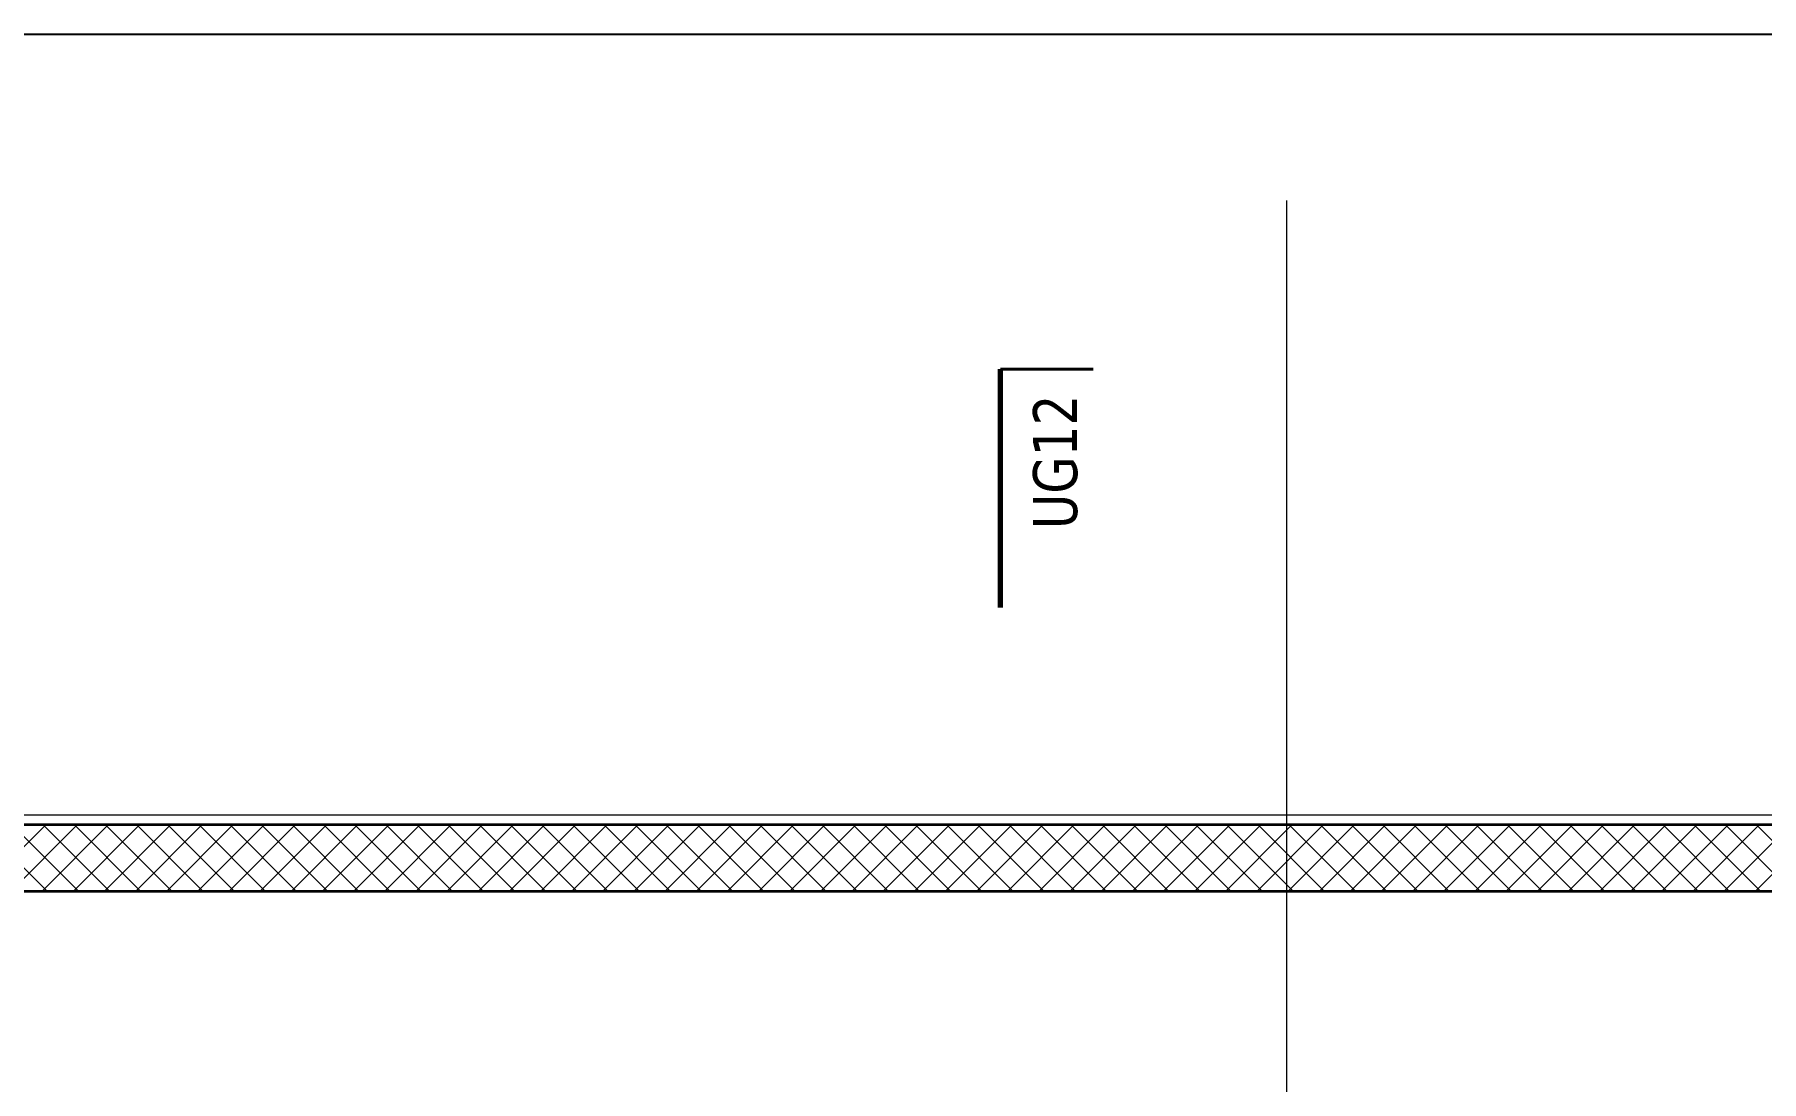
# Model space of a CAD drawing. Extents: x -1907 to 937, y -179 to 966.
# Drawn here: x -1546 to -1389.1, y 870.5 to 965.5 of the extents above; entities that cross this region are included whole.
import ezdxf
from ezdxf.lldxf.tags import DXFTag

# ---------------------------------------------------------------- set-up
doc = ezdxf.new("R2010")
doc.units = 0
doc.layers.get('0').update_dxf_attribs({"lineweight": 13})
doc.layers.add('A-DETL-____-OTLN', color=5, linetype='Continuous', lineweight=9, true_color=0x0000ff)
doc.layers.add('G-____-____-SYMB', color=7, linetype='Strichpunkt - Weit', lineweight=5, true_color=0x008080)
for name, color, linetype, lineweight in [('A-WALL-____-MCUT', 7, 'Continuous', 35), ('A-WALL-____-PATT', 7, 'Continuous', 35), ('S-GRID-____-OTLN', 7, 'Continuous', 5)]:
    doc.layers.add(name, color=color, linetype=linetype, lineweight=lineweight)
doc.styles.get("Standard").update_dxf_attribs({"font": 'arial.ttf'})
tags = doc.linetypes.add('_Rasterlinie_', pattern=[0.375, 0.2, -0.05, 0.075, -0.05]).pattern_tags.tags
tags[10:11] = [DXFTag(74, 4), DXFTag(75, 0), DXFTag(340, '0'), DXFTag(46, 1.0), DXFTag(50, 0.0), DXFTag(44, 0.0), DXFTag(45, 0.0)]
tags[8:9] = [DXFTag(74, 4), DXFTag(75, 0), DXFTag(340, '0'), DXFTag(46, 1.0), DXFTag(50, 0.0), DXFTag(44, 0.0), DXFTag(45, 0.0)]
tags[6:7] = [DXFTag(74, 4), DXFTag(75, 0), DXFTag(340, '0'), DXFTag(46, 1.0), DXFTag(50, 0.0), DXFTag(44, 0.0), DXFTag(45, 0.0)]
tags[4:5] = [DXFTag(74, 4), DXFTag(75, 0), DXFTag(340, '0'), DXFTag(46, 1.0), DXFTag(50, 0.0), DXFTag(44, 0.0), DXFTag(45, 0.0)]
tags = doc.linetypes.add('_Schnittlinie_', pattern=[0.3, 0.15, -0.05, 0.05, -0.05]).pattern_tags.tags
tags[10:11] = [DXFTag(74, 4), DXFTag(75, 0), DXFTag(340, '0'), DXFTag(46, 1.0), DXFTag(50, 0.0), DXFTag(44, 0.0), DXFTag(45, 0.0)]
tags[8:9] = [DXFTag(74, 4), DXFTag(75, 0), DXFTag(340, '0'), DXFTag(46, 1.0), DXFTag(50, 0.0), DXFTag(44, 0.0), DXFTag(45, 0.0)]
tags[6:7] = [DXFTag(74, 4), DXFTag(75, 0), DXFTag(340, '0'), DXFTag(46, 1.0), DXFTag(50, 0.0), DXFTag(44, 0.0), DXFTag(45, 0.0)]
tags[4:5] = [DXFTag(74, 4), DXFTag(75, 0), DXFTag(340, '0'), DXFTag(46, 1.0), DXFTag(50, 0.0), DXFTag(44, 0.0), DXFTag(45, 0.0)]
tags = doc.linetypes.add('_Strichliert - Fein_', pattern=[0.15, 0.1, -0.05]).pattern_tags.tags
tags[6:7] = [DXFTag(74, 4), DXFTag(75, 0), DXFTag(340, '0'), DXFTag(46, 1.0), DXFTag(50, 0.0), DXFTag(44, 0.0), DXFTag(45, 0.0)]
tags[4:5] = [DXFTag(74, 4), DXFTag(75, 0), DXFTag(340, '0'), DXFTag(46, 1.0), DXFTag(50, 0.0), DXFTag(44, 0.0), DXFTag(45, 0.0)]
tags = doc.linetypes.add('Strichpunkt - Weit', pattern=[0.5, 0.2, -0.15, 0, -0.15]).pattern_tags.tags
tags[10:11] = [DXFTag(74, 4), DXFTag(75, 0), DXFTag(340, '0'), DXFTag(46, 1.0), DXFTag(50, 0.0), DXFTag(44, 0.0), DXFTag(45, 0.0)]
tags[8:9] = [DXFTag(74, 4), DXFTag(75, 0), DXFTag(340, '0'), DXFTag(46, 1.0), DXFTag(50, 0.0), DXFTag(44, 0.0), DXFTag(45, 0.0)]
tags[6:7] = [DXFTag(74, 4), DXFTag(75, 0), DXFTag(340, '0'), DXFTag(46, 1.0), DXFTag(50, 0.0), DXFTag(44, 0.0), DXFTag(45, 0.0)]
tags[4:5] = [DXFTag(74, 4), DXFTag(75, 0), DXFTag(340, '0'), DXFTag(46, 1.0), DXFTag(50, 0.0), DXFTag(44, 0.0), DXFTag(45, 0.0)]

# ---------------------------------------------------------------- blocks, each defined once
blk = doc.blocks.new('Referenz-A0UJ2810XE', base_point=(-1920.13, -159.41))
at = {"layer": 'A-DETL-____-OTLN', "color": 0, "linetype": '_Strichliert - Fein_', "ltscale": 0.13}
blk.add_line((269.76, 894.63), (-1656.15, 894.63), dxfattribs=at)
at = {"layer": 'A-WALL-____-MCUT', "color": 0, "linetype": 'Continuous', "ltscale": 0.35}
for p, q in [((256.94, 893.75), (-1656.95, 893.75)), ((-1654.3, 887.75), (-583.76, 887.75))]:
    blk.add_line(p, q, dxfattribs=at)
at = {"layer": 'A-WALL-____-PATT', "color": 0, "linetype": 'Continuous', "lineweight": 9, "ltscale": 0.13}
for p, q in [((-1550.92, 887.75), (-1544.92, 893.75)), ((-1544.81, 887.75), (-1550.81, 893.75)), ((-1548.09, 887.75), (-1542.09, 893.75)), ((-1541.98, 887.75), (-1547.98, 893.75)), ((-1545.26, 887.75), (-1539.26, 893.75)), ((-1539.16, 887.75), (-1545.16, 893.75)), ((-1542.43, 887.75), (-1536.43, 893.75)), ((-1536.33, 887.75), (-1542.33, 893.75)), ((-1539.6, 887.75), (-1533.6, 893.75)), ((-1533.5, 887.75), (-1539.5, 893.75)), ((-1536.77, 887.75), (-1530.77, 893.75)), ((-1530.67, 887.75), (-1536.67, 893.75)), ((-1533.94, 887.75), (-1527.94, 893.75)), ((-1527.84, 887.75), (-1533.84, 893.75)), ((-1531.12, 887.75), (-1525.12, 893.75)), ((-1525.01, 887.75), (-1531.01, 893.75)), ((-1528.29, 887.75), (-1522.29, 893.75)), ((-1522.19, 887.75), (-1528.19, 893.75)), ((-1525.46, 887.75), (-1519.46, 893.75)), ((-1519.36, 887.75), (-1525.36, 893.75)), ((-1522.63, 887.75), (-1516.63, 893.75)), ((-1516.53, 887.75), (-1522.53, 893.75)), ((-1519.8, 887.75), (-1513.8, 893.75)), ((-1513.7, 887.75), (-1519.7, 893.75)), ((-1516.97, 887.75), (-1510.97, 893.75)), ((-1510.87, 887.75), (-1516.87, 893.75)), ((-1514.15, 887.75), (-1508.15, 893.75)), ((-1508.04, 887.75), (-1514.04, 893.75)), ((-1511.32, 887.75), (-1505.32, 893.75)), ((-1505.21, 887.75), (-1511.21, 893.75)), ((-1508.49, 887.75), (-1502.49, 893.75)), ((-1502.39, 887.75), (-1508.39, 893.75)), ((-1505.66, 887.75), (-1499.66, 893.75)), ((-1499.56, 887.75), (-1505.56, 893.75)), ((-1502.83, 887.75), (-1496.83, 893.75)), ((-1496.73, 887.75), (-1502.73, 893.75)), ((-1500, 887.75), (-1494, 893.75)), ((-1493.9, 887.75), (-1499.9, 893.75)), ((-1497.17, 887.75), (-1491.17, 893.75)), ((-1491.07, 887.75), (-1497.07, 893.75)), ((-1494.35, 887.75), (-1488.35, 893.75)), ((-1488.24, 887.75), (-1494.24, 893.75)), ((-1491.52, 887.75), (-1485.52, 893.75)), ((-1485.42, 887.75), (-1491.42, 893.75)), ((-1488.69, 887.75), (-1482.69, 893.75)), ((-1482.59, 887.75), (-1488.59, 893.75)), ((-1485.86, 887.75), (-1479.86, 893.75)), ((-1479.76, 887.75), (-1485.76, 893.75)), ((-1483.03, 887.75), (-1477.03, 893.75)), ((-1476.93, 887.75), (-1482.93, 893.75)), ((-1480.2, 887.75), (-1474.2, 893.75)), ((-1474.1, 887.75), (-1480.1, 893.75)), ((-1477.38, 887.75), (-1471.38, 893.75)), ((-1471.27, 887.75), (-1477.27, 893.75)), ((-1474.55, 887.75), (-1468.55, 893.75)), ((-1468.45, 887.75), (-1474.45, 893.75)), ((-1471.72, 887.75), (-1465.72, 893.75)), ((-1465.62, 887.75), (-1471.62, 893.75)), ((-1468.89, 887.75), (-1462.89, 893.75)), ((-1462.79, 887.75), (-1468.79, 893.75)), ((-1466.06, 887.75), (-1460.06, 893.75)), ((-1459.96, 887.75), (-1465.96, 893.75)), ((-1463.23, 887.75), (-1457.23, 893.75)), ((-1457.13, 887.75), (-1463.13, 893.75)), ((-1460.41, 887.75), (-1454.41, 893.75)), ((-1454.3, 887.75), (-1460.3, 893.75)), ((-1457.58, 887.75), (-1451.58, 893.75)), ((-1451.47, 887.75), (-1457.47, 893.75)), ((-1454.75, 887.75), (-1448.75, 893.75)), ((-1448.65, 887.75), (-1454.65, 893.75)), ((-1451.92, 887.75), (-1445.92, 893.75)), ((-1445.82, 887.75), (-1451.82, 893.75)), ((-1449.09, 887.75), (-1443.09, 893.75)), ((-1442.99, 887.75), (-1448.99, 893.75)), ((-1446.26, 887.75), (-1440.26, 893.75)), ((-1440.16, 887.75), (-1446.16, 893.75)), ((-1443.43, 887.75), (-1437.43, 893.75)), ((-1437.33, 887.75), (-1443.33, 893.75)), ((-1440.61, 887.75), (-1434.61, 893.75)), ((-1434.5, 887.75), (-1440.5, 893.75)), ((-1437.78, 887.75), (-1431.78, 893.75)), ((-1431.68, 887.75), (-1437.68, 893.75)), ((-1434.95, 887.75), (-1428.95, 893.75)), ((-1428.85, 887.75), (-1434.85, 893.75)), ((-1432.12, 887.75), (-1426.12, 893.75)), ((-1426.02, 887.75), (-1432.02, 893.75)), ((-1429.29, 887.75), (-1423.29, 893.75)), ((-1423.19, 887.75), (-1429.19, 893.75)), ((-1426.46, 887.75), (-1420.46, 893.75)), ((-1420.36, 887.75), (-1426.36, 893.75)), ((-1423.64, 887.75), (-1417.64, 893.75)), ((-1417.53, 887.75), (-1423.53, 893.75)), ((-1420.81, 887.75), (-1414.81, 893.75)), ((-1414.7, 887.75), (-1420.7, 893.75)), ((-1417.98, 887.75), (-1411.98, 893.75)), ((-1411.88, 887.75), (-1417.88, 893.75)), ((-1415.15, 887.75), (-1409.15, 893.75)), ((-1409.05, 887.75), (-1415.05, 893.75)), ((-1412.32, 887.75), (-1406.32, 893.75)), ((-1406.22, 887.75), (-1412.22, 893.75)), ((-1409.49, 887.75), (-1403.49, 893.75)), ((-1403.39, 887.75), (-1409.39, 893.75)), ((-1406.67, 887.75), (-1400.67, 893.75)), ((-1400.56, 887.75), (-1406.56, 893.75)), ((-1403.84, 887.75), (-1397.84, 893.75)), ((-1397.73, 887.75), (-1403.73, 893.75)), ((-1401.01, 887.75), (-1395.01, 893.75)), ((-1394.91, 887.75), (-1400.91, 893.75)), ((-1398.18, 887.75), (-1392.18, 893.75)), ((-1392.08, 887.75), (-1398.08, 893.75)), ((-1395.35, 887.75), (-1389.35, 893.75)), ((-1389.25, 887.75), (-1395.25, 893.75)), ((-1392.52, 887.75), (-1386.52, 893.75)), ((-1386.42, 887.75), (-1392.42, 893.75)), ((-1389.69, 887.75), (-1383.69, 893.75)), ((-1383.59, 887.75), (-1389.59, 893.75))]:
    blk.add_line(p, q, dxfattribs=at)
at = {"layer": 'G-____-____-SYMB', "color": 0, "linetype": 'Continuous', "lineweight": 40, "ltscale": 0.4}
blk.add_line((-1449.83, 935.14), (-1458.26, 935.14), dxfattribs=at)
at = {"layer": 'G-____-____-SYMB', "color": 0, "linetype": '_Schnittlinie_', "lineweight": 70, "ltscale": 0.7}
blk.add_line((-1458.26, 913.51), (-1458.26, 935.14), dxfattribs=at)
at = {"layer": 'S-GRID-____-OTLN', "color": 0, "linetype": '_Rasterlinie_', "ltscale": 0.13}
blk.add_line((-1432.26, 109.45), (-1432.26, 950.47), dxfattribs=at)
at = {"layer": 'G-____-____-SYMB', "color": 0, "linetype": 'Continuous', "ltscale": 0.13, "insert": (-1455.29, 920.62), "char_height": 4, "attachment_point": 1, "rotation": 90}
blk.add_mtext('{\\W0.8;\\fVerdana;UG12}', dxfattribs=at)

msp = doc.modelspace()

# ---------------------------------------------------------------- linework, layer by layer
at = {"color": 0, "linetype": 'ByBlock', "lineweight": -2, "ltscale": 0.13}
msp.add_line((607.58, 965.53), (-1902.42, 965.53), dxfattribs=at)

# ---------------------------------------------------------------- block references
at = {"color": 9, "lineweight": 25, "ltscale": 0.25, "true_color": 0xc0c0c0}
msp.add_blockref('Referenz-A0UJ2810XE', (-1920.13, -159.41), dxfattribs=at)

doc.saveas('drawing.dxf')
